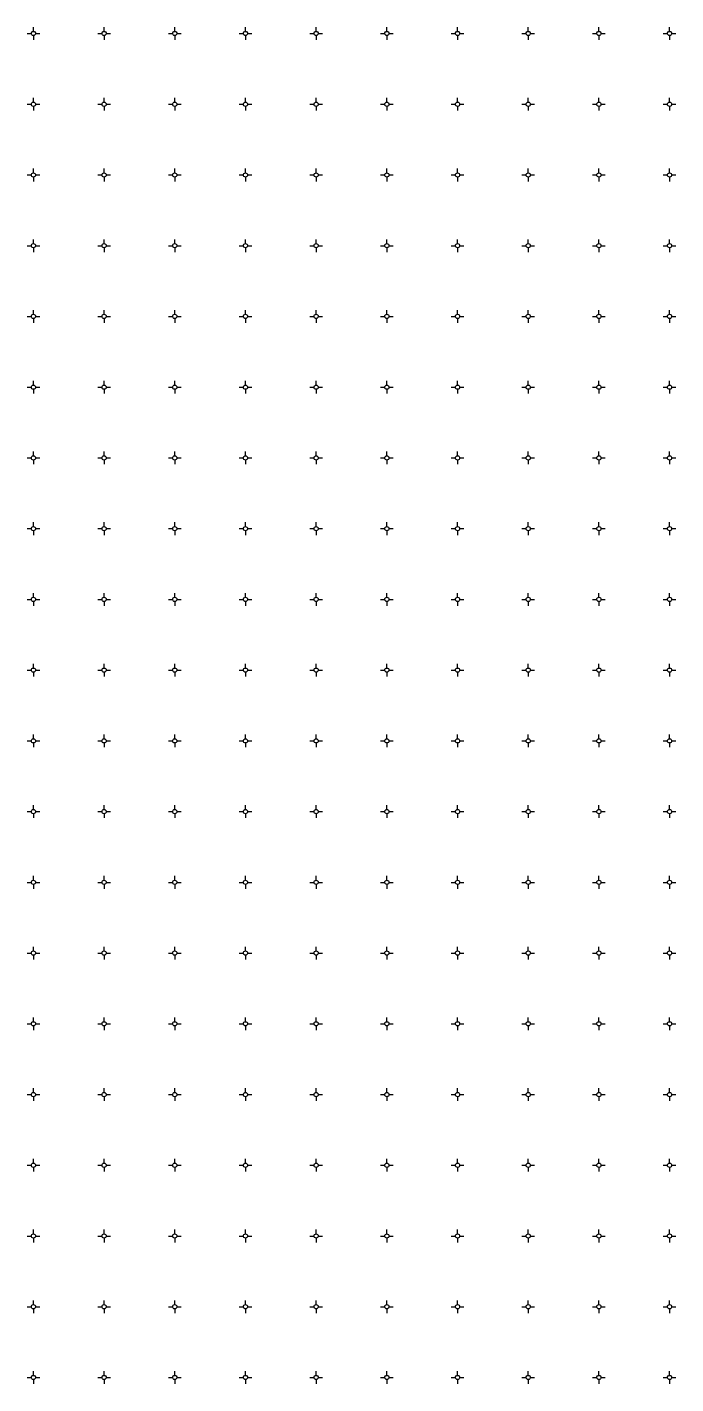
# Model space of a CAD drawing. Header units: millimetres. Extents: x 939 to 21029, y -693 to 9787.
# Drawn here: x 2014 to 2473, y 1759 to 2718 of the extents above; entities that cross this region are included whole.
import ezdxf

# ---------------------------------------------------------------- set-up
doc = ezdxf.new("R2010")
doc.units = ezdxf.units.MM
for name, color, linetype, lineweight in [('橘黄色', 30, 'Continuous', 30), ('浅蓝色', 141, 'Continuous', 30), ('灰色', 9, 'Continuous', 30), ('蓝色', 160, 'Continuous', 30), ('黑白', 7, 'Continuous', 30)]:
    doc.layers.add(name, color=color, linetype=linetype, lineweight=lineweight)

msp = doc.modelspace()

# ---------------------------------------------------------------- linework, layer by layer
at = {"layer": '橘黄色'}
for p, q in [((2018.46, 2715.34), (2018.46, 2718.34)), ((2118.46, 2715.34), (2118.46, 2718.34)), ((2218.46, 2715.34), (2218.46, 2718.34)), ((2318.46, 2715.34), (2318.46, 2718.34)), ((2418.46, 2715.34), (2418.46, 2718.34)), ((2068.46, 2712.34), (2068.46, 2709.34)), ((2168.46, 2712.34), (2168.46, 2709.34)), ((2268.46, 2712.34), (2268.46, 2709.34)), ((2368.46, 2712.34), (2368.46, 2709.34)), ((2468.46, 2712.34), (2468.46, 2709.34)), ((2068.46, 2665.34), (2068.46, 2668.34)), ((2168.46, 2665.34), (2168.46, 2668.34)), ((2268.46, 2665.34), (2268.46, 2668.34)), ((2368.46, 2665.34), (2368.46, 2668.34)), ((2468.46, 2665.34), (2468.46, 2668.34)), ((2018.46, 2662.34), (2018.46, 2659.34)), ((2118.46, 2662.34), (2118.46, 2659.34)), ((2218.46, 2662.34), (2218.46, 2659.34)), ((2318.46, 2662.34), (2318.46, 2659.34)), ((2418.46, 2662.34), (2418.46, 2659.34)), ((2018.46, 2615.34), (2018.46, 2618.34)), ((2118.46, 2615.34), (2118.46, 2618.34)), ((2218.46, 2615.34), (2218.46, 2618.34)), ((2318.46, 2615.34), (2318.46, 2618.34)), ((2418.46, 2615.34), (2418.46, 2618.34)), ((2068.46, 2612.34), (2068.46, 2609.34)), ((2168.46, 2612.34), (2168.46, 2609.34)), ((2268.46, 2612.34), (2268.46, 2609.34)), ((2368.46, 2612.34), (2368.46, 2609.34)), ((2468.46, 2612.34), (2468.46, 2609.34)), ((2018.46, 2562.34), (2018.46, 2559.34)), ((2068.46, 2565.34), (2068.46, 2568.34)), ((2118.46, 2562.34), (2118.46, 2559.34)), ((2168.46, 2565.34), (2168.46, 2568.34)), ((2218.46, 2562.34), (2218.46, 2559.34)), ((2268.46, 2565.34), (2268.46, 2568.34)), ((2318.46, 2562.34), (2318.46, 2559.34)), ((2368.46, 2565.34), (2368.46, 2568.34)), ((2418.46, 2562.34), (2418.46, 2559.34)), ((2468.46, 2565.34), (2468.46, 2568.34)), ((2018.46, 2515.34), (2018.46, 2518.34)), ((2118.46, 2515.34), (2118.46, 2518.34)), ((2218.46, 2515.34), (2218.46, 2518.34)), ((2318.46, 2515.34), (2318.46, 2518.34)), ((2418.46, 2515.34), (2418.46, 2518.34)), ((2068.46, 2512.34), (2068.46, 2509.34)), ((2168.46, 2512.34), (2168.46, 2509.34)), ((2268.46, 2512.34), (2268.46, 2509.34)), ((2368.46, 2512.34), (2368.46, 2509.34)), ((2468.46, 2512.34), (2468.46, 2509.34)), ((2068.46, 2465.34), (2068.46, 2468.34)), ((2168.46, 2465.34), (2168.46, 2468.34)), ((2268.46, 2465.34), (2268.46, 2468.34)), ((2368.46, 2465.34), (2368.46, 2468.34)), ((2468.46, 2465.34), (2468.46, 2468.34)), ((2018.46, 2462.34), (2018.46, 2459.34)), ((2118.46, 2462.34), (2118.46, 2459.34)), ((2218.46, 2462.34), (2218.46, 2459.34)), ((2318.46, 2462.34), (2318.46, 2459.34)), ((2418.46, 2462.34), (2418.46, 2459.34)), ((2018.46, 2415.34), (2018.46, 2418.34)), ((2118.46, 2415.34), (2118.46, 2418.34)), ((2218.46, 2415.34), (2218.46, 2418.34)), ((2318.46, 2415.34), (2318.46, 2418.34)), ((2418.46, 2415.34), (2418.46, 2418.34)), ((2068.46, 2412.34), (2068.46, 2409.34)), ((2168.46, 2412.34), (2168.46, 2409.34)), ((2268.46, 2412.34), (2268.46, 2409.34)), ((2368.46, 2412.34), (2368.46, 2409.34)), ((2468.46, 2412.34), (2468.46, 2409.34)), ((2018.46, 2362.34), (2018.46, 2359.34)), ((2068.46, 2365.34), (2068.46, 2368.34)), ((2118.46, 2362.34), (2118.46, 2359.34)), ((2168.46, 2365.34), (2168.46, 2368.34)), ((2218.46, 2362.34), (2218.46, 2359.34)), ((2268.46, 2365.34), (2268.46, 2368.34)), ((2318.46, 2362.34), (2318.46, 2359.34)), ((2368.46, 2365.34), (2368.46, 2368.34)), ((2418.46, 2362.34), (2418.46, 2359.34)), ((2468.46, 2365.34), (2468.46, 2368.34)), ((2018.46, 2315.34), (2018.46, 2318.34)), ((2068.46, 2312.34), (2068.46, 2309.34)), ((2118.46, 2315.34), (2118.46, 2318.34)), ((2168.46, 2312.34), (2168.46, 2309.34)), ((2218.46, 2315.34), (2218.46, 2318.34)), ((2268.46, 2312.34), (2268.46, 2309.34)), ((2318.46, 2315.34), (2318.46, 2318.34)), ((2368.46, 2312.34), (2368.46, 2309.34)), ((2418.46, 2315.34), (2418.46, 2318.34)), ((2468.46, 2312.34), (2468.46, 2309.34)), ((2068.46, 2265.34), (2068.46, 2268.34)), ((2168.46, 2265.34), (2168.46, 2268.34)), ((2268.46, 2265.34), (2268.46, 2268.34)), ((2368.46, 2265.34), (2368.46, 2268.34)), ((2468.46, 2265.34), (2468.46, 2268.34)), ((2018.46, 2262.34), (2018.46, 2259.34)), ((2118.46, 2262.34), (2118.46, 2259.34)), ((2218.46, 2262.34), (2218.46, 2259.34)), ((2318.46, 2262.34), (2318.46, 2259.34)), ((2418.46, 2262.34), (2418.46, 2259.34)), ((2018.46, 2215.34), (2018.46, 2218.34)), ((2118.46, 2215.34), (2118.46, 2218.34)), ((2218.46, 2215.34), (2218.46, 2218.34)), ((2318.46, 2215.34), (2318.46, 2218.34)), ((2418.46, 2215.34), (2418.46, 2218.34)), ((2068.46, 2212.34), (2068.46, 2209.34)), ((2168.46, 2212.34), (2168.46, 2209.34)), ((2268.46, 2212.34), (2268.46, 2209.34)), ((2368.46, 2212.34), (2368.46, 2209.34)), ((2468.46, 2212.34), (2468.46, 2209.34)), ((2068.46, 2165.34), (2068.46, 2168.34)), ((2168.46, 2165.34), (2168.46, 2168.34)), ((2268.46, 2165.34), (2268.46, 2168.34)), ((2368.46, 2165.34), (2368.46, 2168.34)), ((2468.46, 2165.34), (2468.46, 2168.34)), ((2018.46, 2162.34), (2018.46, 2159.34)), ((2118.46, 2162.34), (2118.46, 2159.34)), ((2218.46, 2162.34), (2218.46, 2159.34)), ((2318.46, 2162.34), (2318.46, 2159.34)), ((2418.46, 2162.34), (2418.46, 2159.34)), ((2018.46, 2115.34), (2018.46, 2118.34)), ((2068.46, 2112.34), (2068.46, 2109.34)), ((2118.46, 2115.34), (2118.46, 2118.34)), ((2168.46, 2112.34), (2168.46, 2109.34)), ((2218.46, 2115.34), (2218.46, 2118.34)), ((2268.46, 2112.34), (2268.46, 2109.34)), ((2318.46, 2115.34), (2318.46, 2118.34)), ((2368.46, 2112.34), (2368.46, 2109.34)), ((2418.46, 2115.34), (2418.46, 2118.34)), ((2468.46, 2112.34), (2468.46, 2109.34)), ((2018.46, 2062.34), (2018.46, 2059.34)), ((2068.46, 2065.34), (2068.46, 2068.34)), ((2118.46, 2062.34), (2118.46, 2059.34)), ((2168.46, 2065.34), (2168.46, 2068.34)), ((2218.46, 2062.34), (2218.46, 2059.34)), ((2268.46, 2065.34), (2268.46, 2068.34)), ((2318.46, 2062.34), (2318.46, 2059.34)), ((2368.46, 2065.34), (2368.46, 2068.34)), ((2418.46, 2062.34), (2418.46, 2059.34)), ((2468.46, 2065.34), (2468.46, 2068.34)), ((2018.46, 2015.34), (2018.46, 2018.34)), ((2118.46, 2015.34), (2118.46, 2018.34)), ((2218.46, 2015.34), (2218.46, 2018.34)), ((2318.46, 2015.34), (2318.46, 2018.34)), ((2418.46, 2015.34), (2418.46, 2018.34)), ((2068.46, 2012.34), (2068.46, 2009.34)), ((2168.46, 2012.34), (2168.46, 2009.34)), ((2268.46, 2012.34), (2268.46, 2009.34)), ((2368.46, 2012.34), (2368.46, 2009.34)), ((2468.46, 2012.34), (2468.46, 2009.34)), ((2068.46, 1965.34), (2068.46, 1968.34)), ((2168.46, 1965.34), (2168.46, 1968.34)), ((2268.46, 1965.34), (2268.46, 1968.34)), ((2368.46, 1965.34), (2368.46, 1968.34)), ((2468.46, 1965.34), (2468.46, 1968.34)), ((2018.46, 1962.34), (2018.46, 1959.34)), ((2118.46, 1962.34), (2118.46, 1959.34)), ((2218.46, 1962.34), (2218.46, 1959.34)), ((2318.46, 1962.34), (2318.46, 1959.34)), ((2418.46, 1962.34), (2418.46, 1959.34)), ((2018.46, 1915.34), (2018.46, 1918.34)), ((2118.46, 1915.34), (2118.46, 1918.34)), ((2218.46, 1915.34), (2218.46, 1918.34)), ((2318.46, 1915.34), (2318.46, 1918.34)), ((2418.46, 1915.34), (2418.46, 1918.34)), ((2068.46, 1912.34), (2068.46, 1909.34)), ((2168.46, 1912.34), (2168.46, 1909.34)), ((2268.46, 1912.34), (2268.46, 1909.34)), ((2368.46, 1912.34), (2368.46, 1909.34)), ((2468.46, 1912.34), (2468.46, 1909.34)), ((2018.46, 1862.34), (2018.46, 1859.34)), ((2068.46, 1865.34), (2068.46, 1868.34)), ((2118.46, 1862.34), (2118.46, 1859.34)), ((2168.46, 1865.34), (2168.46, 1868.34)), ((2218.46, 1862.34), (2218.46, 1859.34)), ((2268.46, 1865.34), (2268.46, 1868.34)), ((2318.46, 1862.34), (2318.46, 1859.34)), ((2368.46, 1865.34), (2368.46, 1868.34)), ((2418.46, 1862.34), (2418.46, 1859.34)), ((2468.46, 1865.34), (2468.46, 1868.34)), ((2018.46, 1815.34), (2018.46, 1818.34)), ((2118.46, 1815.34), (2118.46, 1818.34)), ((2218.46, 1815.34), (2218.46, 1818.34)), ((2318.46, 1815.34), (2318.46, 1818.34)), ((2418.46, 1815.34), (2418.46, 1818.34)), ((2068.46, 1812.34), (2068.46, 1809.34)), ((2168.46, 1812.34), (2168.46, 1809.34)), ((2268.46, 1812.34), (2268.46, 1809.34)), ((2368.46, 1812.34), (2368.46, 1809.34)), ((2468.46, 1812.34), (2468.46, 1809.34)), ((2068.46, 1765.34), (2068.46, 1768.34)), ((2168.46, 1765.34), (2168.46, 1768.34)), ((2268.46, 1765.34), (2268.46, 1768.34)), ((2368.46, 1765.34), (2368.46, 1768.34)), ((2468.46, 1765.34), (2468.46, 1768.34)), ((2018.46, 1762.34), (2018.46, 1759.34)), ((2118.46, 1762.34), (2118.46, 1759.34)), ((2218.46, 1762.34), (2218.46, 1759.34)), ((2318.46, 1762.34), (2318.46, 1759.34)), ((2418.46, 1762.34), (2418.46, 1759.34))]:
    msp.add_line(p, q, dxfattribs=at)
at = {"layer": '浅蓝色'}
for p, q in [((2068.46, 2715.34), (2068.46, 2718.34)), ((2168.46, 2715.34), (2168.46, 2718.34)), ((2268.46, 2715.34), (2268.46, 2718.34)), ((2368.46, 2715.34), (2368.46, 2718.34)), ((2468.46, 2715.34), (2468.46, 2718.34)), ((2018.46, 2712.34), (2018.46, 2709.34)), ((2118.46, 2712.34), (2118.46, 2709.34)), ((2218.46, 2712.34), (2218.46, 2709.34)), ((2318.46, 2712.34), (2318.46, 2709.34)), ((2418.46, 2712.34), (2418.46, 2709.34)), ((2018.46, 2665.34), (2018.46, 2668.34)), ((2118.46, 2665.34), (2118.46, 2668.34)), ((2218.46, 2665.34), (2218.46, 2668.34)), ((2318.46, 2665.34), (2318.46, 2668.34)), ((2418.46, 2665.34), (2418.46, 2668.34)), ((2068.46, 2662.34), (2068.46, 2659.34)), ((2168.46, 2662.34), (2168.46, 2659.34)), ((2268.46, 2662.34), (2268.46, 2659.34)), ((2368.46, 2662.34), (2368.46, 2659.34)), ((2468.46, 2662.34), (2468.46, 2659.34)), ((2068.46, 2615.34), (2068.46, 2618.34)), ((2168.46, 2615.34), (2168.46, 2618.34)), ((2268.46, 2615.34), (2268.46, 2618.34)), ((2368.46, 2615.34), (2368.46, 2618.34)), ((2468.46, 2615.34), (2468.46, 2618.34)), ((2018.46, 2612.34), (2018.46, 2609.34)), ((2118.46, 2612.34), (2118.46, 2609.34)), ((2218.46, 2612.34), (2218.46, 2609.34)), ((2318.46, 2612.34), (2318.46, 2609.34)), ((2418.46, 2612.34), (2418.46, 2609.34)), ((2018.46, 2565.34), (2018.46, 2568.34)), ((2068.46, 2562.34), (2068.46, 2559.34)), ((2118.46, 2565.34), (2118.46, 2568.34)), ((2168.46, 2562.34), (2168.46, 2559.34)), ((2218.46, 2565.34), (2218.46, 2568.34)), ((2268.46, 2562.34), (2268.46, 2559.34)), ((2318.46, 2565.34), (2318.46, 2568.34)), ((2368.46, 2562.34), (2368.46, 2559.34)), ((2418.46, 2565.34), (2418.46, 2568.34)), ((2468.46, 2562.34), (2468.46, 2559.34)), ((2068.46, 2515.34), (2068.46, 2518.34)), ((2168.46, 2515.34), (2168.46, 2518.34)), ((2268.46, 2515.34), (2268.46, 2518.34)), ((2368.46, 2515.34), (2368.46, 2518.34)), ((2468.46, 2515.34), (2468.46, 2518.34)), ((2018.46, 2512.34), (2018.46, 2509.34)), ((2118.46, 2512.34), (2118.46, 2509.34)), ((2218.46, 2512.34), (2218.46, 2509.34)), ((2318.46, 2512.34), (2318.46, 2509.34)), ((2418.46, 2512.34), (2418.46, 2509.34)), ((2018.46, 2465.34), (2018.46, 2468.34)), ((2118.46, 2465.34), (2118.46, 2468.34)), ((2218.46, 2465.34), (2218.46, 2468.34)), ((2318.46, 2465.34), (2318.46, 2468.34)), ((2418.46, 2465.34), (2418.46, 2468.34)), ((2068.46, 2462.34), (2068.46, 2459.34)), ((2168.46, 2462.34), (2168.46, 2459.34)), ((2268.46, 2462.34), (2268.46, 2459.34)), ((2368.46, 2462.34), (2368.46, 2459.34)), ((2468.46, 2462.34), (2468.46, 2459.34)), ((2068.46, 2415.34), (2068.46, 2418.34)), ((2168.46, 2415.34), (2168.46, 2418.34)), ((2268.46, 2415.34), (2268.46, 2418.34)), ((2368.46, 2415.34), (2368.46, 2418.34)), ((2468.46, 2415.34), (2468.46, 2418.34)), ((2018.46, 2412.34), (2018.46, 2409.34)), ((2118.46, 2412.34), (2118.46, 2409.34)), ((2218.46, 2412.34), (2218.46, 2409.34)), ((2318.46, 2412.34), (2318.46, 2409.34)), ((2418.46, 2412.34), (2418.46, 2409.34)), ((2018.46, 2365.34), (2018.46, 2368.34)), ((2068.46, 2362.34), (2068.46, 2359.34)), ((2118.46, 2365.34), (2118.46, 2368.34)), ((2168.46, 2362.34), (2168.46, 2359.34)), ((2218.46, 2365.34), (2218.46, 2368.34)), ((2268.46, 2362.34), (2268.46, 2359.34)), ((2318.46, 2365.34), (2318.46, 2368.34)), ((2368.46, 2362.34), (2368.46, 2359.34)), ((2418.46, 2365.34), (2418.46, 2368.34)), ((2468.46, 2362.34), (2468.46, 2359.34)), ((2018.46, 2312.34), (2018.46, 2309.34)), ((2068.46, 2315.34), (2068.46, 2318.34)), ((2118.46, 2312.34), (2118.46, 2309.34)), ((2168.46, 2315.34), (2168.46, 2318.34)), ((2218.46, 2312.34), (2218.46, 2309.34)), ((2268.46, 2315.34), (2268.46, 2318.34)), ((2318.46, 2312.34), (2318.46, 2309.34)), ((2368.46, 2315.34), (2368.46, 2318.34)), ((2418.46, 2312.34), (2418.46, 2309.34)), ((2468.46, 2315.34), (2468.46, 2318.34)), ((2018.46, 2265.34), (2018.46, 2268.34)), ((2118.46, 2265.34), (2118.46, 2268.34)), ((2218.46, 2265.34), (2218.46, 2268.34)), ((2318.46, 2265.34), (2318.46, 2268.34)), ((2418.46, 2265.34), (2418.46, 2268.34)), ((2068.46, 2262.34), (2068.46, 2259.34)), ((2168.46, 2262.34), (2168.46, 2259.34)), ((2268.46, 2262.34), (2268.46, 2259.34)), ((2368.46, 2262.34), (2368.46, 2259.34)), ((2468.46, 2262.34), (2468.46, 2259.34)), ((2068.46, 2215.34), (2068.46, 2218.34)), ((2168.46, 2215.34), (2168.46, 2218.34)), ((2268.46, 2215.34), (2268.46, 2218.34)), ((2368.46, 2215.34), (2368.46, 2218.34)), ((2468.46, 2215.34), (2468.46, 2218.34)), ((2018.46, 2212.34), (2018.46, 2209.34)), ((2118.46, 2212.34), (2118.46, 2209.34)), ((2218.46, 2212.34), (2218.46, 2209.34)), ((2318.46, 2212.34), (2318.46, 2209.34)), ((2418.46, 2212.34), (2418.46, 2209.34)), ((2018.46, 2165.34), (2018.46, 2168.34)), ((2118.46, 2165.34), (2118.46, 2168.34)), ((2218.46, 2165.34), (2218.46, 2168.34)), ((2318.46, 2165.34), (2318.46, 2168.34)), ((2418.46, 2165.34), (2418.46, 2168.34)), ((2068.46, 2162.34), (2068.46, 2159.34)), ((2168.46, 2162.34), (2168.46, 2159.34)), ((2268.46, 2162.34), (2268.46, 2159.34)), ((2368.46, 2162.34), (2368.46, 2159.34)), ((2468.46, 2162.34), (2468.46, 2159.34)), ((2018.46, 2112.34), (2018.46, 2109.34)), ((2068.46, 2115.34), (2068.46, 2118.34)), ((2118.46, 2112.34), (2118.46, 2109.34)), ((2168.46, 2115.34), (2168.46, 2118.34)), ((2218.46, 2112.34), (2218.46, 2109.34)), ((2268.46, 2115.34), (2268.46, 2118.34)), ((2318.46, 2112.34), (2318.46, 2109.34)), ((2368.46, 2115.34), (2368.46, 2118.34)), ((2418.46, 2112.34), (2418.46, 2109.34)), ((2468.46, 2115.34), (2468.46, 2118.34)), ((2018.46, 2065.34), (2018.46, 2068.34)), ((2068.46, 2062.34), (2068.46, 2059.34)), ((2118.46, 2065.34), (2118.46, 2068.34)), ((2168.46, 2062.34), (2168.46, 2059.34)), ((2218.46, 2065.34), (2218.46, 2068.34)), ((2268.46, 2062.34), (2268.46, 2059.34)), ((2318.46, 2065.34), (2318.46, 2068.34)), ((2368.46, 2062.34), (2368.46, 2059.34)), ((2418.46, 2065.34), (2418.46, 2068.34)), ((2468.46, 2062.34), (2468.46, 2059.34)), ((2068.46, 2015.34), (2068.46, 2018.34)), ((2168.46, 2015.34), (2168.46, 2018.34)), ((2268.46, 2015.34), (2268.46, 2018.34)), ((2368.46, 2015.34), (2368.46, 2018.34)), ((2468.46, 2015.34), (2468.46, 2018.34)), ((2018.46, 2012.34), (2018.46, 2009.34)), ((2118.46, 2012.34), (2118.46, 2009.34)), ((2218.46, 2012.34), (2218.46, 2009.34)), ((2318.46, 2012.34), (2318.46, 2009.34)), ((2418.46, 2012.34), (2418.46, 2009.34)), ((2018.46, 1965.34), (2018.46, 1968.34)), ((2118.46, 1965.34), (2118.46, 1968.34)), ((2218.46, 1965.34), (2218.46, 1968.34)), ((2318.46, 1965.34), (2318.46, 1968.34)), ((2418.46, 1965.34), (2418.46, 1968.34)), ((2068.46, 1962.34), (2068.46, 1959.34)), ((2168.46, 1962.34), (2168.46, 1959.34)), ((2268.46, 1962.34), (2268.46, 1959.34)), ((2368.46, 1962.34), (2368.46, 1959.34)), ((2468.46, 1962.34), (2468.46, 1959.34)), ((2068.46, 1915.34), (2068.46, 1918.34)), ((2168.46, 1915.34), (2168.46, 1918.34)), ((2268.46, 1915.34), (2268.46, 1918.34)), ((2368.46, 1915.34), (2368.46, 1918.34)), ((2468.46, 1915.34), (2468.46, 1918.34)), ((2018.46, 1912.34), (2018.46, 1909.34)), ((2118.46, 1912.34), (2118.46, 1909.34)), ((2218.46, 1912.34), (2218.46, 1909.34)), ((2318.46, 1912.34), (2318.46, 1909.34)), ((2418.46, 1912.34), (2418.46, 1909.34)), ((2018.46, 1865.34), (2018.46, 1868.34)), ((2068.46, 1862.34), (2068.46, 1859.34)), ((2118.46, 1865.34), (2118.46, 1868.34)), ((2168.46, 1862.34), (2168.46, 1859.34)), ((2218.46, 1865.34), (2218.46, 1868.34)), ((2268.46, 1862.34), (2268.46, 1859.34)), ((2318.46, 1865.34), (2318.46, 1868.34)), ((2368.46, 1862.34), (2368.46, 1859.34)), ((2418.46, 1865.34), (2418.46, 1868.34)), ((2468.46, 1862.34), (2468.46, 1859.34)), ((2068.46, 1815.34), (2068.46, 1818.34)), ((2168.46, 1815.34), (2168.46, 1818.34)), ((2268.46, 1815.34), (2268.46, 1818.34)), ((2368.46, 1815.34), (2368.46, 1818.34)), ((2468.46, 1815.34), (2468.46, 1818.34)), ((2018.46, 1812.34), (2018.46, 1809.34)), ((2118.46, 1812.34), (2118.46, 1809.34)), ((2218.46, 1812.34), (2218.46, 1809.34)), ((2318.46, 1812.34), (2318.46, 1809.34)), ((2418.46, 1812.34), (2418.46, 1809.34)), ((2018.46, 1765.34), (2018.46, 1768.34)), ((2118.46, 1765.34), (2118.46, 1768.34)), ((2218.46, 1765.34), (2218.46, 1768.34)), ((2318.46, 1765.34), (2318.46, 1768.34)), ((2418.46, 1765.34), (2418.46, 1768.34)), ((2068.46, 1762.34), (2068.46, 1759.34)), ((2168.46, 1762.34), (2168.46, 1759.34)), ((2268.46, 1762.34), (2268.46, 1759.34)), ((2368.46, 1762.34), (2368.46, 1759.34)), ((2468.46, 1762.34), (2468.46, 1759.34))]:
    msp.add_line(p, q, dxfattribs=at)
at = {"layer": '灰色'}
for p, q in [((2013.96, 2713.84), (2016.96, 2713.84)), ((2019.96, 2713.84), (2022.96, 2713.84)), ((2063.96, 2713.84), (2066.96, 2713.84)), ((2069.96, 2713.84), (2072.96, 2713.84)), ((2113.96, 2713.84), (2116.96, 2713.84)), ((2119.96, 2713.84), (2122.96, 2713.84)), ((2163.96, 2713.84), (2166.96, 2713.84)), ((2169.96, 2713.84), (2172.96, 2713.84)), ((2213.96, 2713.84), (2216.96, 2713.84)), ((2219.96, 2713.84), (2222.96, 2713.84)), ((2263.96, 2713.84), (2266.96, 2713.84)), ((2269.96, 2713.84), (2272.96, 2713.84)), ((2313.96, 2713.84), (2316.96, 2713.84)), ((2319.96, 2713.84), (2322.96, 2713.84)), ((2363.96, 2713.84), (2366.96, 2713.84)), ((2369.96, 2713.84), (2372.96, 2713.84)), ((2413.96, 2713.84), (2416.96, 2713.84)), ((2419.96, 2713.84), (2422.96, 2713.84)), ((2463.96, 2713.84), (2466.96, 2713.84)), ((2469.96, 2713.84), (2472.96, 2713.84)), ((2013.96, 2663.84), (2016.96, 2663.84)), ((2019.96, 2663.84), (2022.96, 2663.84)), ((2063.96, 2663.84), (2066.96, 2663.84)), ((2069.96, 2663.84), (2072.96, 2663.84)), ((2113.96, 2663.84), (2116.96, 2663.84)), ((2119.96, 2663.84), (2122.96, 2663.84)), ((2163.96, 2663.84), (2166.96, 2663.84)), ((2169.96, 2663.84), (2172.96, 2663.84)), ((2213.96, 2663.84), (2216.96, 2663.84)), ((2219.96, 2663.84), (2222.96, 2663.84)), ((2263.96, 2663.84), (2266.96, 2663.84)), ((2269.96, 2663.84), (2272.96, 2663.84)), ((2313.96, 2663.84), (2316.96, 2663.84)), ((2319.96, 2663.84), (2322.96, 2663.84)), ((2363.96, 2663.84), (2366.96, 2663.84)), ((2369.96, 2663.84), (2372.96, 2663.84)), ((2413.96, 2663.84), (2416.96, 2663.84)), ((2419.96, 2663.84), (2422.96, 2663.84)), ((2463.96, 2663.84), (2466.96, 2663.84)), ((2469.96, 2663.84), (2472.96, 2663.84)), ((2013.96, 2613.84), (2016.96, 2613.84)), ((2019.96, 2613.84), (2022.96, 2613.84)), ((2063.96, 2613.84), (2066.96, 2613.84)), ((2069.96, 2613.84), (2072.96, 2613.84)), ((2113.96, 2613.84), (2116.96, 2613.84)), ((2119.96, 2613.84), (2122.96, 2613.84)), ((2163.96, 2613.84), (2166.96, 2613.84)), ((2169.96, 2613.84), (2172.96, 2613.84)), ((2213.96, 2613.84), (2216.96, 2613.84)), ((2219.96, 2613.84), (2222.96, 2613.84)), ((2263.96, 2613.84), (2266.96, 2613.84)), ((2269.96, 2613.84), (2272.96, 2613.84)), ((2313.96, 2613.84), (2316.96, 2613.84)), ((2319.96, 2613.84), (2322.96, 2613.84)), ((2363.96, 2613.84), (2366.96, 2613.84)), ((2369.96, 2613.84), (2372.96, 2613.84)), ((2413.96, 2613.84), (2416.96, 2613.84)), ((2419.96, 2613.84), (2422.96, 2613.84)), ((2463.96, 2613.84), (2466.96, 2613.84)), ((2469.96, 2613.84), (2472.96, 2613.84)), ((2013.96, 2563.84), (2016.96, 2563.84)), ((2019.96, 2563.84), (2022.96, 2563.84)), ((2063.96, 2563.84), (2066.96, 2563.84)), ((2069.96, 2563.84), (2072.96, 2563.84)), ((2113.96, 2563.84), (2116.96, 2563.84)), ((2119.96, 2563.84), (2122.96, 2563.84)), ((2163.96, 2563.84), (2166.96, 2563.84)), ((2169.96, 2563.84), (2172.96, 2563.84)), ((2213.96, 2563.84), (2216.96, 2563.84)), ((2219.96, 2563.84), (2222.96, 2563.84)), ((2263.96, 2563.84), (2266.96, 2563.84)), ((2269.96, 2563.84), (2272.96, 2563.84)), ((2313.96, 2563.84), (2316.96, 2563.84)), ((2319.96, 2563.84), (2322.96, 2563.84)), ((2363.96, 2563.84), (2366.96, 2563.84)), ((2369.96, 2563.84), (2372.96, 2563.84)), ((2413.96, 2563.84), (2416.96, 2563.84)), ((2419.96, 2563.84), (2422.96, 2563.84)), ((2463.96, 2563.84), (2466.96, 2563.84)), ((2469.96, 2563.84), (2472.96, 2563.84)), ((2013.96, 2513.84), (2016.96, 2513.84)), ((2019.96, 2513.84), (2022.96, 2513.84)), ((2063.96, 2513.84), (2066.96, 2513.84)), ((2069.96, 2513.84), (2072.96, 2513.84)), ((2113.96, 2513.84), (2116.96, 2513.84)), ((2119.96, 2513.84), (2122.96, 2513.84)), ((2163.96, 2513.84), (2166.96, 2513.84)), ((2169.96, 2513.84), (2172.96, 2513.84)), ((2213.96, 2513.84), (2216.96, 2513.84)), ((2219.96, 2513.84), (2222.96, 2513.84)), ((2263.96, 2513.84), (2266.96, 2513.84)), ((2269.96, 2513.84), (2272.96, 2513.84)), ((2313.96, 2513.84), (2316.96, 2513.84)), ((2319.96, 2513.84), (2322.96, 2513.84)), ((2363.96, 2513.84), (2366.96, 2513.84)), ((2369.96, 2513.84), (2372.96, 2513.84)), ((2413.96, 2513.84), (2416.96, 2513.84)), ((2419.96, 2513.84), (2422.96, 2513.84)), ((2463.96, 2513.84), (2466.96, 2513.84)), ((2469.96, 2513.84), (2472.96, 2513.84)), ((2013.96, 2463.84), (2016.96, 2463.84)), ((2019.96, 2463.84), (2022.96, 2463.84)), ((2063.96, 2463.84), (2066.96, 2463.84)), ((2069.96, 2463.84), (2072.96, 2463.84)), ((2113.96, 2463.84), (2116.96, 2463.84)), ((2119.96, 2463.84), (2122.96, 2463.84)), ((2163.96, 2463.84), (2166.96, 2463.84)), ((2169.96, 2463.84), (2172.96, 2463.84)), ((2213.96, 2463.84), (2216.96, 2463.84)), ((2219.96, 2463.84), (2222.96, 2463.84)), ((2263.96, 2463.84), (2266.96, 2463.84)), ((2269.96, 2463.84), (2272.96, 2463.84)), ((2313.96, 2463.84), (2316.96, 2463.84)), ((2319.96, 2463.84), (2322.96, 2463.84)), ((2363.96, 2463.84), (2366.96, 2463.84)), ((2369.96, 2463.84), (2372.96, 2463.84)), ((2413.96, 2463.84), (2416.96, 2463.84)), ((2419.96, 2463.84), (2422.96, 2463.84)), ((2463.96, 2463.84), (2466.96, 2463.84)), ((2469.96, 2463.84), (2472.96, 2463.84)), ((2013.96, 2413.84), (2016.96, 2413.84)), ((2019.96, 2413.84), (2022.96, 2413.84)), ((2063.96, 2413.84), (2066.96, 2413.84)), ((2069.96, 2413.84), (2072.96, 2413.84)), ((2113.96, 2413.84), (2116.96, 2413.84)), ((2119.96, 2413.84), (2122.96, 2413.84)), ((2163.96, 2413.84), (2166.96, 2413.84)), ((2169.96, 2413.84), (2172.96, 2413.84)), ((2213.96, 2413.84), (2216.96, 2413.84)), ((2219.96, 2413.84), (2222.96, 2413.84)), ((2263.96, 2413.84), (2266.96, 2413.84)), ((2269.96, 2413.84), (2272.96, 2413.84)), ((2313.96, 2413.84), (2316.96, 2413.84)), ((2319.96, 2413.84), (2322.96, 2413.84)), ((2363.96, 2413.84), (2366.96, 2413.84)), ((2369.96, 2413.84), (2372.96, 2413.84)), ((2413.96, 2413.84), (2416.96, 2413.84)), ((2419.96, 2413.84), (2422.96, 2413.84)), ((2463.96, 2413.84), (2466.96, 2413.84)), ((2469.96, 2413.84), (2472.96, 2413.84)), ((2013.96, 2363.84), (2016.96, 2363.84)), ((2019.96, 2363.84), (2022.96, 2363.84)), ((2063.96, 2363.84), (2066.96, 2363.84)), ((2069.96, 2363.84), (2072.96, 2363.84)), ((2113.96, 2363.84), (2116.96, 2363.84)), ((2119.96, 2363.84), (2122.96, 2363.84)), ((2163.96, 2363.84), (2166.96, 2363.84)), ((2169.96, 2363.84), (2172.96, 2363.84)), ((2213.96, 2363.84), (2216.96, 2363.84)), ((2219.96, 2363.84), (2222.96, 2363.84)), ((2263.96, 2363.84), (2266.96, 2363.84)), ((2269.96, 2363.84), (2272.96, 2363.84)), ((2313.96, 2363.84), (2316.96, 2363.84)), ((2319.96, 2363.84), (2322.96, 2363.84)), ((2363.96, 2363.84), (2366.96, 2363.84)), ((2369.96, 2363.84), (2372.96, 2363.84)), ((2413.96, 2363.84), (2416.96, 2363.84)), ((2419.96, 2363.84), (2422.96, 2363.84)), ((2463.96, 2363.84), (2466.96, 2363.84)), ((2469.96, 2363.84), (2472.96, 2363.84)), ((2013.96, 2313.84), (2016.96, 2313.84)), ((2019.96, 2313.84), (2022.96, 2313.84)), ((2063.96, 2313.84), (2066.96, 2313.84)), ((2069.96, 2313.84), (2072.96, 2313.84)), ((2113.96, 2313.84), (2116.96, 2313.84)), ((2119.96, 2313.84), (2122.96, 2313.84)), ((2163.96, 2313.84), (2166.96, 2313.84)), ((2169.96, 2313.84), (2172.96, 2313.84)), ((2213.96, 2313.84), (2216.96, 2313.84)), ((2219.96, 2313.84), (2222.96, 2313.84)), ((2263.96, 2313.84), (2266.96, 2313.84)), ((2269.96, 2313.84), (2272.96, 2313.84)), ((2313.96, 2313.84), (2316.96, 2313.84)), ((2319.96, 2313.84), (2322.96, 2313.84)), ((2363.96, 2313.84), (2366.96, 2313.84)), ((2369.96, 2313.84), (2372.96, 2313.84)), ((2413.96, 2313.84), (2416.96, 2313.84)), ((2419.96, 2313.84), (2422.96, 2313.84)), ((2463.96, 2313.84), (2466.96, 2313.84)), ((2469.96, 2313.84), (2472.96, 2313.84)), ((2013.96, 2263.84), (2016.96, 2263.84)), ((2019.96, 2263.84), (2022.96, 2263.84)), ((2063.96, 2263.84), (2066.96, 2263.84)), ((2069.96, 2263.84), (2072.96, 2263.84)), ((2113.96, 2263.84), (2116.96, 2263.84)), ((2119.96, 2263.84), (2122.96, 2263.84)), ((2163.96, 2263.84), (2166.96, 2263.84)), ((2169.96, 2263.84), (2172.96, 2263.84)), ((2213.96, 2263.84), (2216.96, 2263.84)), ((2219.96, 2263.84), (2222.96, 2263.84)), ((2263.96, 2263.84), (2266.96, 2263.84)), ((2269.96, 2263.84), (2272.96, 2263.84)), ((2313.96, 2263.84), (2316.96, 2263.84)), ((2319.96, 2263.84), (2322.96, 2263.84)), ((2363.96, 2263.84), (2366.96, 2263.84)), ((2369.96, 2263.84), (2372.96, 2263.84)), ((2413.96, 2263.84), (2416.96, 2263.84)), ((2419.96, 2263.84), (2422.96, 2263.84)), ((2463.96, 2263.84), (2466.96, 2263.84)), ((2469.96, 2263.84), (2472.96, 2263.84)), ((2013.96, 2213.84), (2016.96, 2213.84)), ((2019.96, 2213.84), (2022.96, 2213.84)), ((2063.96, 2213.84), (2066.96, 2213.84)), ((2069.96, 2213.84), (2072.96, 2213.84)), ((2113.96, 2213.84), (2116.96, 2213.84)), ((2119.96, 2213.84), (2122.96, 2213.84)), ((2163.96, 2213.84), (2166.96, 2213.84)), ((2169.96, 2213.84), (2172.96, 2213.84)), ((2213.96, 2213.84), (2216.96, 2213.84)), ((2219.96, 2213.84), (2222.96, 2213.84)), ((2263.96, 2213.84), (2266.96, 2213.84)), ((2269.96, 2213.84), (2272.96, 2213.84)), ((2313.96, 2213.84), (2316.96, 2213.84)), ((2319.96, 2213.84), (2322.96, 2213.84)), ((2363.96, 2213.84), (2366.96, 2213.84)), ((2369.96, 2213.84), (2372.96, 2213.84)), ((2413.96, 2213.84), (2416.96, 2213.84)), ((2419.96, 2213.84), (2422.96, 2213.84)), ((2463.96, 2213.84), (2466.96, 2213.84)), ((2469.96, 2213.84), (2472.96, 2213.84)), ((2013.96, 2163.84), (2016.96, 2163.84)), ((2019.96, 2163.84), (2022.96, 2163.84)), ((2063.96, 2163.84), (2066.96, 2163.84)), ((2069.96, 2163.84), (2072.96, 2163.84)), ((2113.96, 2163.84), (2116.96, 2163.84)), ((2119.96, 2163.84), (2122.96, 2163.84)), ((2163.96, 2163.84), (2166.96, 2163.84)), ((2169.96, 2163.84), (2172.96, 2163.84)), ((2213.96, 2163.84), (2216.96, 2163.84)), ((2219.96, 2163.84), (2222.96, 2163.84)), ((2263.96, 2163.84), (2266.96, 2163.84)), ((2269.96, 2163.84), (2272.96, 2163.84)), ((2313.96, 2163.84), (2316.96, 2163.84)), ((2319.96, 2163.84), (2322.96, 2163.84)), ((2363.96, 2163.84), (2366.96, 2163.84)), ((2369.96, 2163.84), (2372.96, 2163.84)), ((2413.96, 2163.84), (2416.96, 2163.84)), ((2419.96, 2163.84), (2422.96, 2163.84)), ((2463.96, 2163.84), (2466.96, 2163.84)), ((2469.96, 2163.84), (2472.96, 2163.84)), ((2013.96, 2113.84), (2016.96, 2113.84)), ((2019.96, 2113.84), (2022.96, 2113.84)), ((2063.96, 2113.84), (2066.96, 2113.84)), ((2069.96, 2113.84), (2072.96, 2113.84)), ((2113.96, 2113.84), (2116.96, 2113.84)), ((2119.96, 2113.84), (2122.96, 2113.84)), ((2163.96, 2113.84), (2166.96, 2113.84)), ((2169.96, 2113.84), (2172.96, 2113.84)), ((2213.96, 2113.84), (2216.96, 2113.84)), ((2219.96, 2113.84), (2222.96, 2113.84)), ((2263.96, 2113.84), (2266.96, 2113.84)), ((2269.96, 2113.84), (2272.96, 2113.84)), ((2313.96, 2113.84), (2316.96, 2113.84)), ((2319.96, 2113.84), (2322.96, 2113.84)), ((2363.96, 2113.84), (2366.96, 2113.84)), ((2369.96, 2113.84), (2372.96, 2113.84)), ((2413.96, 2113.84), (2416.96, 2113.84)), ((2419.96, 2113.84), (2422.96, 2113.84)), ((2463.96, 2113.84), (2466.96, 2113.84)), ((2469.96, 2113.84), (2472.96, 2113.84)), ((2013.96, 2063.84), (2016.96, 2063.84)), ((2019.96, 2063.84), (2022.96, 2063.84)), ((2063.96, 2063.84), (2066.96, 2063.84)), ((2069.96, 2063.84), (2072.96, 2063.84)), ((2113.96, 2063.84), (2116.96, 2063.84)), ((2119.96, 2063.84), (2122.96, 2063.84)), ((2163.96, 2063.84), (2166.96, 2063.84)), ((2169.96, 2063.84), (2172.96, 2063.84)), ((2213.96, 2063.84), (2216.96, 2063.84)), ((2219.96, 2063.84), (2222.96, 2063.84)), ((2263.96, 2063.84), (2266.96, 2063.84)), ((2269.96, 2063.84), (2272.96, 2063.84)), ((2313.96, 2063.84), (2316.96, 2063.84)), ((2319.96, 2063.84), (2322.96, 2063.84)), ((2363.96, 2063.84), (2366.96, 2063.84)), ((2369.96, 2063.84), (2372.96, 2063.84)), ((2413.96, 2063.84), (2416.96, 2063.84)), ((2419.96, 2063.84), (2422.96, 2063.84)), ((2463.96, 2063.84), (2466.96, 2063.84)), ((2469.96, 2063.84), (2472.96, 2063.84)), ((2013.96, 2013.84), (2016.96, 2013.84)), ((2019.96, 2013.84), (2022.96, 2013.84)), ((2063.96, 2013.84), (2066.96, 2013.84)), ((2069.96, 2013.84), (2072.96, 2013.84)), ((2113.96, 2013.84), (2116.96, 2013.84)), ((2119.96, 2013.84), (2122.96, 2013.84)), ((2163.96, 2013.84), (2166.96, 2013.84)), ((2169.96, 2013.84), (2172.96, 2013.84)), ((2213.96, 2013.84), (2216.96, 2013.84)), ((2219.96, 2013.84), (2222.96, 2013.84)), ((2263.96, 2013.84), (2266.96, 2013.84)), ((2269.96, 2013.84), (2272.96, 2013.84)), ((2313.96, 2013.84), (2316.96, 2013.84)), ((2319.96, 2013.84), (2322.96, 2013.84)), ((2363.96, 2013.84), (2366.96, 2013.84)), ((2369.96, 2013.84), (2372.96, 2013.84)), ((2413.96, 2013.84), (2416.96, 2013.84)), ((2419.96, 2013.84), (2422.96, 2013.84)), ((2463.96, 2013.84), (2466.96, 2013.84)), ((2469.96, 2013.84), (2472.96, 2013.84)), ((2013.96, 1963.84), (2016.96, 1963.84)), ((2019.96, 1963.84), (2022.96, 1963.84)), ((2063.96, 1963.84), (2066.96, 1963.84)), ((2069.96, 1963.84), (2072.96, 1963.84)), ((2113.96, 1963.84), (2116.96, 1963.84)), ((2119.96, 1963.84), (2122.96, 1963.84)), ((2163.96, 1963.84), (2166.96, 1963.84)), ((2169.96, 1963.84), (2172.96, 1963.84)), ((2213.96, 1963.84), (2216.96, 1963.84)), ((2219.96, 1963.84), (2222.96, 1963.84)), ((2263.96, 1963.84), (2266.96, 1963.84)), ((2269.96, 1963.84), (2272.96, 1963.84)), ((2313.96, 1963.84), (2316.96, 1963.84)), ((2319.96, 1963.84), (2322.96, 1963.84)), ((2363.96, 1963.84), (2366.96, 1963.84)), ((2369.96, 1963.84), (2372.96, 1963.84)), ((2413.96, 1963.84), (2416.96, 1963.84)), ((2419.96, 1963.84), (2422.96, 1963.84)), ((2463.96, 1963.84), (2466.96, 1963.84)), ((2469.96, 1963.84), (2472.96, 1963.84)), ((2013.96, 1913.84), (2016.96, 1913.84)), ((2019.96, 1913.84), (2022.96, 1913.84)), ((2063.96, 1913.84), (2066.96, 1913.84)), ((2069.96, 1913.84), (2072.96, 1913.84)), ((2113.96, 1913.84), (2116.96, 1913.84)), ((2119.96, 1913.84), (2122.96, 1913.84)), ((2163.96, 1913.84), (2166.96, 1913.84)), ((2169.96, 1913.84), (2172.96, 1913.84)), ((2213.96, 1913.84), (2216.96, 1913.84)), ((2219.96, 1913.84), (2222.96, 1913.84)), ((2263.96, 1913.84), (2266.96, 1913.84)), ((2269.96, 1913.84), (2272.96, 1913.84)), ((2313.96, 1913.84), (2316.96, 1913.84)), ((2319.96, 1913.84), (2322.96, 1913.84)), ((2363.96, 1913.84), (2366.96, 1913.84)), ((2369.96, 1913.84), (2372.96, 1913.84)), ((2413.96, 1913.84), (2416.96, 1913.84)), ((2419.96, 1913.84), (2422.96, 1913.84)), ((2463.96, 1913.84), (2466.96, 1913.84)), ((2469.96, 1913.84), (2472.96, 1913.84)), ((2013.96, 1863.84), (2016.96, 1863.84)), ((2019.96, 1863.84), (2022.96, 1863.84)), ((2063.96, 1863.84), (2066.96, 1863.84)), ((2069.96, 1863.84), (2072.96, 1863.84)), ((2113.96, 1863.84), (2116.96, 1863.84)), ((2119.96, 1863.84), (2122.96, 1863.84)), ((2163.96, 1863.84), (2166.96, 1863.84)), ((2169.96, 1863.84), (2172.96, 1863.84)), ((2213.96, 1863.84), (2216.96, 1863.84)), ((2219.96, 1863.84), (2222.96, 1863.84)), ((2263.96, 1863.84), (2266.96, 1863.84)), ((2269.96, 1863.84), (2272.96, 1863.84)), ((2313.96, 1863.84), (2316.96, 1863.84)), ((2319.96, 1863.84), (2322.96, 1863.84)), ((2363.96, 1863.84), (2366.96, 1863.84)), ((2369.96, 1863.84), (2372.96, 1863.84)), ((2413.96, 1863.84), (2416.96, 1863.84)), ((2419.96, 1863.84), (2422.96, 1863.84)), ((2463.96, 1863.84), (2466.96, 1863.84)), ((2469.96, 1863.84), (2472.96, 1863.84)), ((2013.96, 1813.84), (2016.96, 1813.84)), ((2019.96, 1813.84), (2022.96, 1813.84)), ((2063.96, 1813.84), (2066.96, 1813.84)), ((2069.96, 1813.84), (2072.96, 1813.84)), ((2113.96, 1813.84), (2116.96, 1813.84)), ((2119.96, 1813.84), (2122.96, 1813.84)), ((2163.96, 1813.84), (2166.96, 1813.84)), ((2169.96, 1813.84), (2172.96, 1813.84)), ((2213.96, 1813.84), (2216.96, 1813.84)), ((2219.96, 1813.84), (2222.96, 1813.84)), ((2263.96, 1813.84), (2266.96, 1813.84)), ((2269.96, 1813.84), (2272.96, 1813.84)), ((2313.96, 1813.84), (2316.96, 1813.84)), ((2319.96, 1813.84), (2322.96, 1813.84)), ((2363.96, 1813.84), (2366.96, 1813.84)), ((2369.96, 1813.84), (2372.96, 1813.84)), ((2413.96, 1813.84), (2416.96, 1813.84)), ((2419.96, 1813.84), (2422.96, 1813.84)), ((2463.96, 1813.84), (2466.96, 1813.84)), ((2469.96, 1813.84), (2472.96, 1813.84)), ((2013.96, 1763.84), (2016.96, 1763.84)), ((2019.96, 1763.84), (2022.96, 1763.84)), ((2063.96, 1763.84), (2066.96, 1763.84)), ((2069.96, 1763.84), (2072.96, 1763.84)), ((2113.96, 1763.84), (2116.96, 1763.84)), ((2119.96, 1763.84), (2122.96, 1763.84)), ((2163.96, 1763.84), (2166.96, 1763.84)), ((2169.96, 1763.84), (2172.96, 1763.84)), ((2213.96, 1763.84), (2216.96, 1763.84)), ((2219.96, 1763.84), (2222.96, 1763.84)), ((2263.96, 1763.84), (2266.96, 1763.84)), ((2269.96, 1763.84), (2272.96, 1763.84)), ((2313.96, 1763.84), (2316.96, 1763.84)), ((2319.96, 1763.84), (2322.96, 1763.84)), ((2363.96, 1763.84), (2366.96, 1763.84)), ((2369.96, 1763.84), (2372.96, 1763.84)), ((2413.96, 1763.84), (2416.96, 1763.84)), ((2419.96, 1763.84), (2422.96, 1763.84)), ((2463.96, 1763.84), (2466.96, 1763.84)), ((2469.96, 1763.84), (2472.96, 1763.84))]:
    msp.add_line(p, q, dxfattribs=at)
at = {"layer": '蓝色'}
for centre in [(2018.46, 2713.84), (2118.46, 2713.84), (2218.46, 2713.84), (2318.46, 2713.84), (2418.46, 2713.84), (2068.46, 2663.84), (2168.46, 2663.84), (2268.46, 2663.84), (2368.46, 2663.84), (2468.46, 2663.84), (2018.46, 2613.84), (2118.46, 2613.84), (2218.46, 2613.84), (2318.46, 2613.84), (2418.46, 2613.84), (2068.46, 2563.84), (2168.46, 2563.84), (2268.46, 2563.84), (2368.46, 2563.84), (2468.46, 2563.84), (2018.46, 2513.84), (2118.46, 2513.84), (2218.46, 2513.84), (2318.46, 2513.84), (2418.46, 2513.84), (2068.46, 2463.84), (2168.46, 2463.84), (2268.46, 2463.84), (2368.46, 2463.84), (2468.46, 2463.84), (2018.46, 2413.84), (2118.46, 2413.84), (2218.46, 2413.84), (2318.46, 2413.84), (2418.46, 2413.84), (2068.46, 2363.84), (2168.46, 2363.84), (2268.46, 2363.84), (2368.46, 2363.84), (2468.46, 2363.84), (2018.46, 2313.84), (2118.46, 2313.84), (2218.46, 2313.84), (2318.46, 2313.84), (2418.46, 2313.84), (2068.46, 2263.84), (2168.46, 2263.84), (2268.46, 2263.84), (2368.46, 2263.84), (2468.46, 2263.84), (2018.46, 2213.84), (2118.46, 2213.84), (2218.46, 2213.84), (2318.46, 2213.84), (2418.46, 2213.84), (2068.46, 2163.84), (2168.46, 2163.84), (2268.46, 2163.84), (2368.46, 2163.84), (2468.46, 2163.84), (2018.46, 2113.84), (2118.46, 2113.84), (2218.46, 2113.84), (2318.46, 2113.84), (2418.46, 2113.84), (2068.46, 2063.84), (2168.46, 2063.84), (2268.46, 2063.84), (2368.46, 2063.84), (2468.46, 2063.84), (2018.46, 2013.84), (2118.46, 2013.84), (2218.46, 2013.84), (2318.46, 2013.84), (2418.46, 2013.84), (2068.46, 1963.84), (2168.46, 1963.84), (2268.46, 1963.84), (2368.46, 1963.84), (2468.46, 1963.84), (2018.46, 1913.84), (2118.46, 1913.84), (2218.46, 1913.84), (2318.46, 1913.84), (2418.46, 1913.84), (2068.46, 1863.84), (2168.46, 1863.84), (2268.46, 1863.84), (2368.46, 1863.84), (2468.46, 1863.84), (2018.46, 1813.84), (2118.46, 1813.84), (2218.46, 1813.84), (2318.46, 1813.84), (2418.46, 1813.84), (2068.46, 1763.84), (2168.46, 1763.84), (2268.46, 1763.84), (2368.46, 1763.84), (2468.46, 1763.84)]:
    msp.add_circle(centre, 1.5, dxfattribs=at)
at = {"layer": '黑白'}
for centre in [(2068.46, 2713.84), (2168.46, 2713.84), (2268.46, 2713.84), (2368.46, 2713.84), (2468.46, 2713.84), (2018.46, 2663.84), (2118.46, 2663.84), (2218.46, 2663.84), (2318.46, 2663.84), (2418.46, 2663.84), (2068.46, 2613.84), (2168.46, 2613.84), (2268.46, 2613.84), (2368.46, 2613.84), (2468.46, 2613.84), (2018.46, 2563.84), (2118.46, 2563.84), (2218.46, 2563.84), (2318.46, 2563.84), (2418.46, 2563.84), (2068.46, 2513.84), (2168.46, 2513.84), (2268.46, 2513.84), (2368.46, 2513.84), (2468.46, 2513.84), (2018.46, 2463.84), (2118.46, 2463.84), (2218.46, 2463.84), (2318.46, 2463.84), (2418.46, 2463.84), (2068.46, 2413.84), (2168.46, 2413.84), (2268.46, 2413.84), (2368.46, 2413.84), (2468.46, 2413.84), (2018.46, 2363.84), (2118.46, 2363.84), (2218.46, 2363.84), (2318.46, 2363.84), (2418.46, 2363.84), (2068.46, 2313.84), (2168.46, 2313.84), (2268.46, 2313.84), (2368.46, 2313.84), (2468.46, 2313.84), (2018.46, 2263.84), (2118.46, 2263.84), (2218.46, 2263.84), (2318.46, 2263.84), (2418.46, 2263.84), (2068.46, 2213.84), (2168.46, 2213.84), (2268.46, 2213.84), (2368.46, 2213.84), (2468.46, 2213.84), (2018.46, 2163.84), (2118.46, 2163.84), (2218.46, 2163.84), (2318.46, 2163.84), (2418.46, 2163.84), (2068.46, 2113.84), (2168.46, 2113.84), (2268.46, 2113.84), (2368.46, 2113.84), (2468.46, 2113.84), (2018.46, 2063.84), (2118.46, 2063.84), (2218.46, 2063.84), (2318.46, 2063.84), (2418.46, 2063.84), (2068.46, 2013.84), (2168.46, 2013.84), (2268.46, 2013.84), (2368.46, 2013.84), (2468.46, 2013.84), (2018.46, 1963.84), (2118.46, 1963.84), (2218.46, 1963.84), (2318.46, 1963.84), (2418.46, 1963.84), (2068.46, 1913.84), (2168.46, 1913.84), (2268.46, 1913.84), (2368.46, 1913.84), (2468.46, 1913.84), (2018.46, 1863.84), (2118.46, 1863.84), (2218.46, 1863.84), (2318.46, 1863.84), (2418.46, 1863.84), (2068.46, 1813.84), (2168.46, 1813.84), (2268.46, 1813.84), (2368.46, 1813.84), (2468.46, 1813.84), (2018.46, 1763.84), (2118.46, 1763.84), (2218.46, 1763.84), (2318.46, 1763.84), (2418.46, 1763.84)]:
    msp.add_circle(centre, 1.5, dxfattribs=at)

doc.saveas('drawing.dxf')
